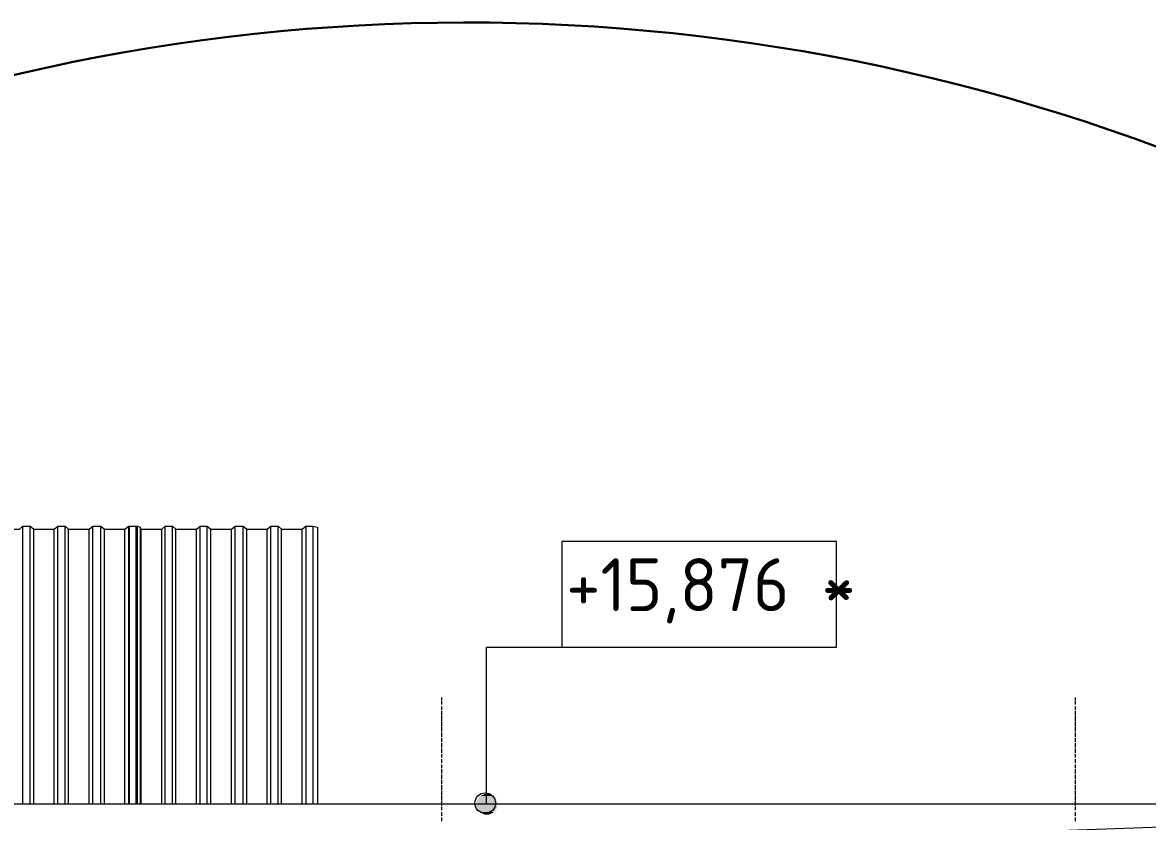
# Model space of a CAD drawing. Header units: millimetres. Extents: x -42533 to 645315, y 3457 to 82611.
# Drawn here: x 541699 to 547023, y 55710 to 59488 of the extents above; entities that cross this region are included whole.
import ezdxf

# ---------------------------------------------------------------- set-up
doc = ezdxf.new("R2010")
doc.units = ezdxf.units.MM
for name, color, linetype, true_color in [('PDF _!ЭОМ.Молниезащита', 7, 'Continuous', 0x954a95), ('PDF _Аннотация', 7, 'Continuous', 0xbababa), ('PDF _Обобщенные модели', 7, 'Continuous', 0xbababa), ('PDF _Оси', 7, 'Continuous', 0xbababa), ('PDF _Отметки', 7, 'Continuous', 0xbababa)]:
    doc.layers.add(name, color=color, linetype=linetype, true_color=true_color)
doc.layers.add('PDF _Линии', color=7, linetype='Continuous')
doc.layers.add('PDF _Текст', color=7, linetype='Continuous')
doc.styles.add('PDF GOST Common', font='GOST_Common.ttf')

msp = doc.modelspace()

# ---------------------------------------------------------------- linework, layer by layer
at = {"layer": 'PDF _!ЭОМ.Молниезащита', "color": 1, "lineweight": 30}
msp.add_arc((543800, 50113.2), 9374.9, 67.94494, 165.58593, dxfattribs=at)
at = {"layer": 'PDF _Аннотация', "color": 8, "lineweight": 20}
msp.add_lwpolyline([(545551.4, 56534.1), (545551.4, 57033.9), (544251.2, 57033.9), (544251.2, 56534.1)], close=True, dxfattribs=at)
at = {"layer": 'PDF _Линии', "color": 8, "lineweight": 9}
msp.add_lwpolyline([(536453.9, 55331.3), (536492, 55339.7), (536614.8, 55682.8), (541837, 55496.4), (547262.5, 55691.3), (547385.3, 55310.1), (547419.2, 55297.4), (547419.2, 55792.9), (536453.9, 55792.9)], close=True, dxfattribs=at)
at = {"layer": 'PDF _Обобщенные модели', "color": 8, "lineweight": 18}
for points in [[(541366.9, 55792.9), (541366.9, 57105.9), (541400.8, 57105.9), (541417.7, 57093.2), (541515.1, 57093.2), (541532.1, 57105.9), (541570.2, 57105.9), (541587.1, 57093.2), (541684.5, 57093.2), (541701.5, 57105.9), (541735.4, 57105.9), (541752.3, 57093.2), (541849.7, 57093.2), (541866.7, 57105.9), (541900.5, 57105.9), (541917.5, 57093.2), (542014.9, 57093.2), (542031.8, 57105.9), (542070, 57105.9), (542086.9, 57093.2), (542184.3, 57093.2), (542201.3, 57105.9), (542235.1, 57105.9), (542235.1, 55792.9)], [(541701.5, 55792.9), (541701.5, 57105.9)], [(541735.4, 55792.9), (541735.4, 57105.9)], [(541752.3, 55792.9), (541752.3, 57093.2)], [(541849.7, 55792.9), (541849.7, 57093.2)], [(541866.7, 55792.9), (541866.7, 57105.9)], [(541900.5, 55792.9), (541900.5, 57105.9)], [(541917.5, 55792.9), (541917.5, 57093.2)], [(542014.9, 55792.9), (542014.9, 57093.2)], [(542031.8, 55792.9), (542031.8, 57105.9)], [(542070, 55792.9), (542070, 57105.9)], [(542086.9, 55792.9), (542086.9, 57093.2)], [(542184.3, 55792.9), (542184.3, 57093.2)], [(542201.3, 57105.9), (542201.3, 55792.9)], [(542205.5, 55792.9), (542205.5, 57105.9), (542243.6, 57105.9), (542256.3, 57101.6), (542256.3, 55792.9)], [(542243.6, 55792.9), (542243.6, 57105.9)], [(542256.3, 57097.4), (542260.6, 57093.2), (542358, 57093.2), (542374.9, 57105.9), (542408.8, 57105.9), (542425.7, 57093.2), (542523.1, 57093.2), (542540.1, 57105.9), (542574, 57105.9), (542590.9, 57093.2), (542688.3, 57093.2), (542705.3, 57105.9), (542743.4, 57105.9), (542760.3, 57093.2), (542857.7, 57093.2), (542874.7, 57105.9), (542908.6, 57105.9), (542925.5, 57093.2), (543022.9, 57093.2), (543039.9, 57105.9), (543073.7, 57105.9), (543094.9, 57101.6), (543094.9, 55792.9)], [(542260.6, 55792.9), (542260.6, 57093.2)], [(542358, 55792.9), (542358, 57093.2)], [(542374.9, 55792.9), (542374.9, 57105.9)], [(542408.8, 55792.9), (542408.8, 57105.9)], [(542425.7, 55792.9), (542425.7, 57093.2)], [(542523.1, 55792.9), (542523.1, 57093.2)], [(542540.1, 55792.9), (542540.1, 57105.9)], [(542574, 55792.9), (542574, 57105.9)], [(542590.9, 55792.9), (542590.9, 57093.2)], [(542688.3, 55792.9), (542688.3, 57093.2)], [(542705.3, 55792.9), (542705.3, 57105.9)], [(542743.4, 55792.9), (542743.4, 57105.9)], [(542760.3, 55792.9), (542760.3, 57093.2)], [(542857.7, 55792.9), (542857.7, 57093.2)], [(542874.7, 55792.9), (542874.7, 57105.9)], [(542908.6, 55792.9), (542908.6, 57105.9)], [(542925.5, 55792.9), (542925.5, 57093.2)], [(543022.9, 55792.9), (543022.9, 57093.2)], [(543039.9, 57105.9), (543039.9, 55792.9)], [(543073.7, 57105.9), (543073.7, 55792.9)]]:
    msp.add_lwpolyline(points, dxfattribs=at)
at = {"layer": 'PDF _Оси', "color": 8, "lineweight": 9}
for points in [[(543683.6, 56284.2), (543683.6, 56296.9)], [(543683.6, 56263), (543683.6, 56280)], [(546682.3, 56284.2), (546682.3, 56296.9)], [(546682.3, 56263), (546682.3, 56280)], [(543683.6, 56258.8), (543683.6, 56258.8)], [(543683.6, 56237.6), (543683.6, 56254.6)], [(543683.6, 56212.2), (543683.6, 56233.4)], [(546682.3, 56258.8), (546682.3, 56258.8)], [(546682.3, 56237.6), (546682.3, 56254.6)], [(546682.3, 56212.2), (546682.3, 56233.4)], [(543683.6, 56186.8), (543683.6, 56208)], [(543683.6, 56161.4), (543683.6, 56182.6)], [(546682.3, 56186.8), (546682.3, 56208)], [(546682.3, 56161.4), (546682.3, 56182.6)], [(543683.6, 56136), (543683.6, 56157.1)], [(543683.6, 56110.6), (543683.6, 56131.7)], [(546682.3, 56136), (546682.3, 56157.1)], [(546682.3, 56110.6), (546682.3, 56131.7)], [(543683.6, 56085.1), (543683.6, 56106.3)], [(543683.6, 56059.7), (543683.6, 56080.9)], [(546682.3, 56085.1), (546682.3, 56106.3)], [(546682.3, 56059.7), (546682.3, 56080.9)], [(543683.6, 56034.3), (543683.6, 56055.5)], [(543683.6, 56013.1), (543683.6, 56030.1)], [(543683.6, 56008.9), (543683.6, 56008.9)], [(546682.3, 56034.3), (546682.3, 56055.5)], [(546682.3, 56013.1), (546682.3, 56030.1)], [(546682.3, 56008.9), (546682.3, 56008.9)], [(543683.6, 55987.7), (543683.6, 56004.7)], [(543683.6, 55983.5), (543683.6, 55983.5)], [(543683.6, 55962.3), (543683.6, 55979.3)], [(543683.6, 55936.9), (543683.6, 55958.1)], [(546682.3, 55987.7), (546682.3, 56004.7)], [(546682.3, 55983.5), (546682.3, 55983.5)], [(546682.3, 55962.3), (546682.3, 55979.3)], [(546682.3, 55936.9), (546682.3, 55958.1)], [(543683.6, 55911.5), (543683.6, 55932.7)], [(543683.6, 55886.1), (543683.6, 55907.3)], [(546682.3, 55911.5), (546682.3, 55932.7)], [(546682.3, 55886.1), (546682.3, 55907.3)], [(543683.6, 55860.7), (543683.6, 55881.8)], [(543683.6, 55835.3), (543683.6, 55856.4)], [(546682.3, 55860.7), (546682.3, 55881.8)], [(546682.3, 55835.3), (546682.3, 55856.4)], [(543683.6, 55809.8), (543683.6, 55831)], [(543683.6, 55784.4), (543683.6, 55805.6)], [(546682.3, 55809.8), (546682.3, 55831)], [(546682.3, 55784.4), (546682.3, 55805.6)], [(543683.6, 55763.3), (543683.6, 55780.2)], [(543683.6, 55759), (543683.6, 55759)], [(543683.6, 55737.8), (543683.6, 55754.8)], [(546682.3, 55763.3), (546682.3, 55780.2)], [(546682.3, 55759), (546682.3, 55759)], [(546682.3, 55737.8), (546682.3, 55754.8)], [(543683.6, 55733.6), (543683.6, 55733.6)], [(543683.6, 55712.4), (543683.6, 55729.4)], [(546682.3, 55733.6), (546682.3, 55733.6)], [(546682.3, 55712.4), (546682.3, 55729.4)]]:
    msp.add_lwpolyline(points, dxfattribs=at)
at = {"layer": 'PDF _Отметки', "color": 8, "lineweight": 20}
msp.add_lwpolyline([(543895.4, 55792.9), (543895.4, 56534.1), (544899.2, 56534.1)], dxfattribs=at)
at = {"layer": 'PDF _Отметки', "lineweight": 9}
msp.add_circle((543889, 55797.2), 48.7, dxfattribs=at)
at = {"layer": 'PDF _Отметки', "transparency": 33554559}
for points in [[(543853, 55814.1), (543942, 55809.8), (543848.8, 55809.8)], [(543942, 55809.8), (543848.8, 55809.8), (543946.2, 55805.6)], [(543848.8, 55809.8), (543946.2, 55805.6), (543848.8, 55805.6)], [(543946.2, 55805.6), (543848.8, 55805.6), (543946.2, 55801.4)], [(543848.8, 55805.6), (543946.2, 55801.4), (543848.8, 55801.4)], [(543946.2, 55801.4), (543848.8, 55801.4), (543946.2, 55797.1)], [(543848.8, 55801.4), (543946.2, 55797.1), (543848.8, 55797.1)], [(543946.2, 55797.1), (543848.8, 55797.1), (543946.2, 55792.9)], [(543848.8, 55797.1), (543946.2, 55792.9), (543848.8, 55792.9)], [(543857.3, 55818.3), (543942, 55814.1), (543853, 55814.1)], [(543942, 55814.1), (543853, 55814.1), (543942, 55809.8)], [(543861.5, 55826.8), (543937.8, 55822.6), (543857.3, 55822.6)], [(543937.8, 55822.6), (543857.3, 55822.6), (543937.8, 55818.3)], [(543857.3, 55822.6), (543937.8, 55818.3), (543857.3, 55818.3)], [(543937.8, 55818.3), (543857.3, 55818.3), (543942, 55814.1)], [(543865.7, 55831), (543933.5, 55826.8), (543861.5, 55826.8)], [(543933.5, 55826.8), (543861.5, 55826.8), (543937.8, 55822.6)], [(543870, 55831), (543929.3, 55831), (543865.7, 55831)], [(543929.3, 55831), (543865.7, 55831), (543933.5, 55826.8)], [(543878.5, 55835.3), (543920.8, 55835.3), (543870, 55835.3)], [(543920.8, 55835.3), (543870, 55835.3), (543925, 55831)], [(543870, 55835.3), (543925, 55831), (543870, 55831)], [(543925, 55831), (543870, 55831), (543929.3, 55831)], [(543882.7, 55839.5), (543916.6, 55835.3), (543878.5, 55835.3)], [(543916.6, 55835.3), (543878.5, 55835.3), (543920.8, 55835.3)], [(543886.9, 55839.5), (543912.3, 55839.5), (543882.7, 55839.5)], [(543912.3, 55839.5), (543882.7, 55839.5), (543916.6, 55835.3)], [(543891.2, 55839.5), (543908.1, 55839.5), (543886.9, 55839.5)], [(543908.1, 55839.5), (543886.9, 55839.5), (543912.3, 55839.5)], [(543899.6, 55843.7), (543903.9, 55839.5), (543891.2, 55839.5)], [(543903.9, 55839.5), (543891.2, 55839.5), (543908.1, 55839.5)], [(543946.2, 55792.9), (543848.8, 55792.9), (543946.2, 55788.7)], [(543848.8, 55792.9), (543946.2, 55788.7), (543848.8, 55788.7)], [(543946.2, 55788.7), (543848.8, 55788.7), (543946.2, 55780.2)], [(543848.8, 55788.7), (543946.2, 55780.2), (543848.8, 55780.2)], [(543946.2, 55780.2), (543848.8, 55780.2), (543946.2, 55776)], [(543848.8, 55780.2), (543946.2, 55776), (543848.8, 55776)], [(543946.2, 55776), (543848.8, 55776), (543942, 55771.7)], [(543848.8, 55776), (543942, 55771.7), (543848.8, 55771.7)], [(543942, 55771.7), (543848.8, 55771.7), (543942, 55767.5)], [(543848.8, 55771.7), (543942, 55767.5), (543853, 55767.5)], [(543942, 55767.5), (543853, 55767.5), (543937.8, 55763.3)], [(543853, 55767.5), (543937.8, 55763.3), (543857.3, 55763.3)], [(543937.8, 55763.3), (543857.3, 55763.3), (543937.8, 55759)], [(543857.3, 55763.3), (543937.8, 55759), (543857.3, 55759)], [(543937.8, 55759), (543857.3, 55759), (543933.5, 55759)], [(543857.3, 55759), (543933.5, 55759), (543861.5, 55759)], [(543933.5, 55759), (543861.5, 55759), (543929.3, 55754.8)], [(543861.5, 55759), (543929.3, 55754.8), (543865.7, 55754.8)], [(543929.3, 55754.8), (543865.7, 55754.8), (543925, 55750.6)], [(543865.7, 55754.8), (543925, 55750.6), (543870, 55750.6)], [(543920.8, 55750.6), (543920.8, 55750.6), (543870, 55750.6)], [(543920.8, 55750.6), (543870, 55750.6), (543925, 55750.6)], [(543920.8, 55750.6), (543870, 55750.6), (543916.6, 55746.3)], [(543870, 55750.6), (543916.6, 55746.3), (543878.5, 55746.3)], [(543916.6, 55746.3), (543878.5, 55746.3), (543912.3, 55746.3)], [(543878.5, 55746.3), (543912.3, 55746.3), (543882.7, 55746.3)], [(543912.3, 55746.3), (543882.7, 55746.3), (543908.1, 55742.1)], [(543882.7, 55746.3), (543908.1, 55742.1), (543886.9, 55742.1)], [(543886.9, 55742.1), (543891.2, 55742.1), (543903.9, 55742.1)], [(543886.9, 55742.1), (543908.1, 55742.1), (543903.9, 55742.1)], [(543891.2, 55742.1), (543903.9, 55742.1), (543899.6, 55742.1)]]:
    msp.add_solid(points, dxfattribs=at)

# ---------------------------------------------------------------- texts
at = {"layer": 'PDF _Текст', "color": 7, "insert": (544272.3, 56800.7), "char_height": 250.03, "attachment_point": 4, "style": 'PDF GOST Common'}
msp.add_mtext('+15,876 *', dxfattribs=at)

doc.saveas('drawing.dxf')
